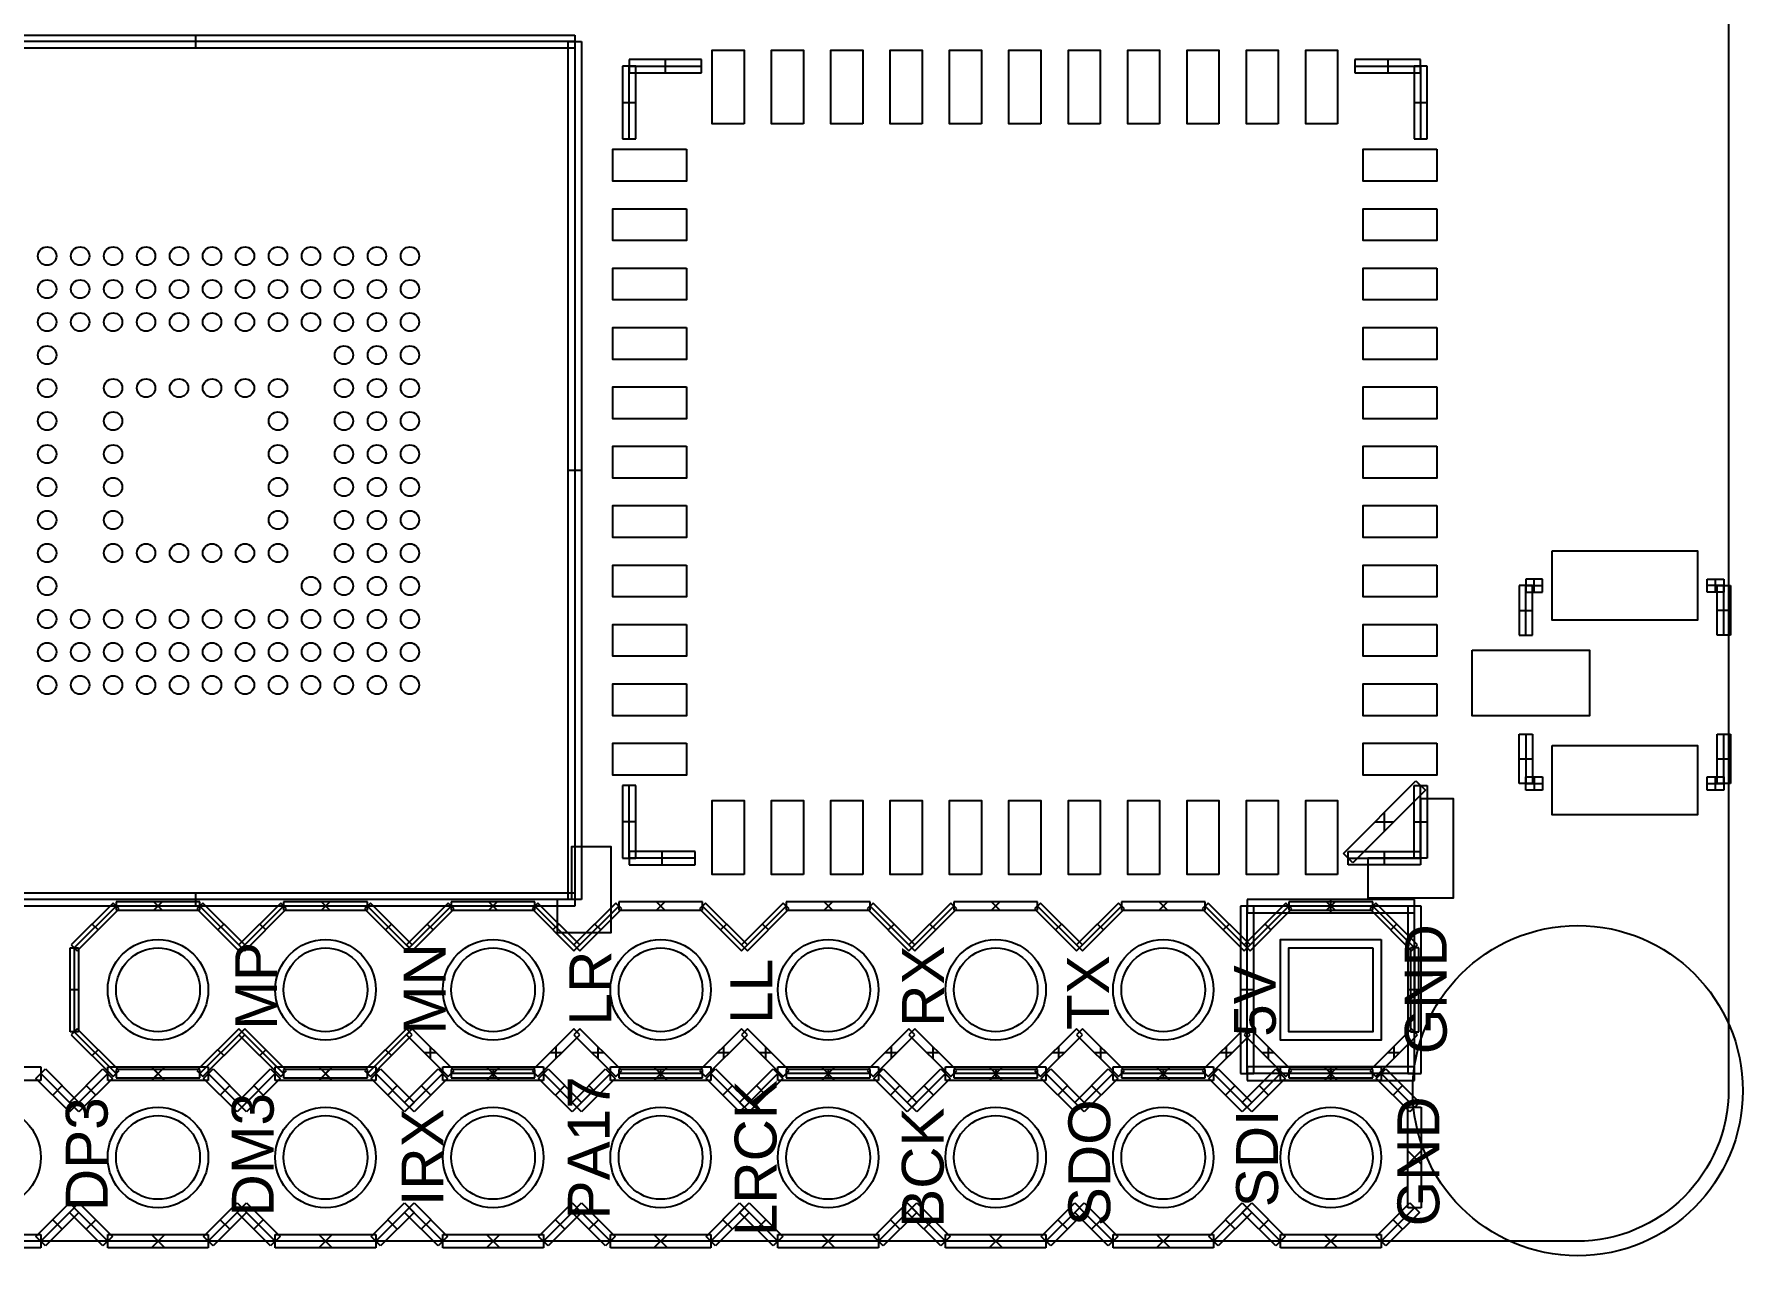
# Model space of a CAD drawing. Header units: millimetres. Extents: x -0.9 to 42.4, y -0.8 to 40.2.
# Drawn here: x 14.31 to 40.22, y -0.21 to 18.31 of the extents above; entities that cross this region are included whole.
import ezdxf

# ---------------------------------------------------------------- set-up
doc = ezdxf.new("R2010")
doc.units = ezdxf.units.MM
doc.header["$MEASUREMENT"] = 0
for name, color, linetype in [('BOT', 253, 'Continuous'), ('SILK-BOT', 6, 'Continuous'), ('SILK-TOP', 7, 'Continuous'), ('TOP', 1, 'Continuous')]:
    doc.layers.add(name, color=color, linetype=linetype)

msp = doc.modelspace()

# ---------------------------------------------------------------- linework, layer by layer
at = {"layer": 'BOT'}
msp.add_lwpolyline([(34.731, 4.586), (34.731, 3.062), (33.207, 3.062), (33.207, 4.586), (34.731, 4.586)], dxfattribs=at)
for centre, radius in [((37.713, 2.295), 2.502), ((16.189, 3.824), 0.762), ((18.729, 3.824), 0.762), ((21.269, 3.824), 0.762), ((23.809, 3.824), 0.762), ((26.349, 3.824), 0.762), ((28.889, 3.824), 0.762), ((31.429, 3.824), 0.762), ((13.649, 1.284), 0.762), ((16.189, 1.284), 0.762), ((18.729, 1.284), 0.762), ((21.269, 1.284), 0.762), ((23.809, 1.284), 0.762), ((26.349, 1.284), 0.762), ((28.889, 1.284), 0.762), ((31.429, 1.284), 0.762), ((33.969, 1.284), 0.762)]:
    msp.add_circle(centre, radius, dxfattribs=at)
at = {"layer": 'SILK-TOP'}
for p, q in [((11.008, 18.293), (22.508, 18.293)), ((22.508, 18.193), (11.008, 18.193)), ((16.758, 18.293), (16.758, 18.093)), ((22.408, 5.193), (22.408, 18.193)), ((22.408, 18.193), (22.608, 18.193)), ((22.508, 18.293), (22.508, 18.093)), ((22.508, 18.193), (22.508, 5.193)), ((22.608, 18.193), (22.608, 5.193)), ((22.508, 18.093), (11.008, 18.093)), ((23.331, 17.92), (23.331, 17.72)), ((24.431, 17.92), (23.331, 17.92)), ((23.881, 17.72), (23.881, 17.92)), ((24.431, 17.72), (24.431, 17.92)), ((34.331, 17.92), (34.331, 17.72)), ((35.331, 17.92), (34.331, 17.92)), ((34.831, 17.92), (34.831, 17.72)), ((35.331, 17.72), (35.331, 17.92)), ((23.431, 17.82), (23.231, 17.82)), ((23.231, 17.82), (23.231, 16.72)), ((23.331, 16.72), (23.331, 17.82)), ((23.331, 17.82), (24.431, 17.82)), ((23.331, 17.72), (24.431, 17.72)), ((23.431, 16.72), (23.431, 17.82)), ((34.331, 17.82), (35.331, 17.82)), ((34.331, 17.72), (35.331, 17.72)), ((35.431, 17.82), (35.231, 17.82)), ((35.231, 17.82), (35.231, 16.72)), ((35.331, 17.82), (35.331, 16.72)), ((35.431, 16.72), (35.431, 17.82)), ((23.231, 17.27), (23.431, 17.27)), ((35.231, 17.27), (35.431, 17.27)), ((23.231, 16.72), (23.431, 16.72)), ((35.231, 16.72), (35.431, 16.72)), ((22.608, 11.693), (22.408, 11.693)), ((37.026, 9.949), (36.826, 9.949)), ((36.826, 9.949), (36.826, 9.199)), ((36.926, 10.049), (36.926, 9.849)), ((37.176, 10.049), (36.926, 10.049)), ((36.926, 9.199), (36.926, 9.949)), ((36.926, 9.949), (37.176, 9.949)), ((36.926, 9.849), (37.176, 9.849)), ((37.026, 9.199), (37.026, 9.949)), ((37.051, 9.849), (37.051, 10.049)), ((37.176, 9.849), (37.176, 10.049)), ((39.676, 9.849), (39.676, 10.049)), ((39.676, 10.049), (39.926, 10.049)), ((39.926, 9.949), (39.676, 9.949)), ((39.926, 9.849), (39.676, 9.849)), ((39.801, 9.849), (39.801, 10.049)), ((39.826, 9.199), (39.826, 9.949)), ((39.826, 9.949), (40.026, 9.949)), ((39.926, 10.049), (39.926, 9.849)), ((39.926, 9.199), (39.926, 9.949)), ((40.026, 9.949), (40.026, 9.199)), ((36.826, 9.574), (37.026, 9.574)), ((40.026, 9.574), (39.826, 9.574)), ((36.826, 9.199), (37.026, 9.199)), ((40.026, 9.199), (39.826, 9.199)), ((36.826, 7.699), (37.026, 7.699)), ((36.826, 6.949), (36.826, 7.699)), ((36.926, 7.699), (36.926, 6.949)), ((37.026, 7.699), (37.026, 6.949)), ((39.826, 6.949), (39.826, 7.699)), ((39.826, 7.699), (40.026, 7.699)), ((39.926, 6.949), (39.926, 7.699)), ((40.026, 7.699), (40.026, 6.949)), ((36.826, 7.324), (37.026, 7.324)), ((39.826, 7.324), (40.026, 7.324)), ((36.926, 6.849), (36.926, 7.049)), ((36.926, 7.049), (37.176, 7.049)), ((37.051, 7.049), (37.051, 6.849)), ((37.176, 7.049), (37.176, 6.849)), ((39.676, 6.849), (39.676, 7.049)), ((39.676, 7.049), (39.926, 7.049)), ((39.801, 6.849), (39.801, 7.049)), ((39.926, 7.049), (39.926, 6.849)), ((23.431, 6.92), (23.231, 6.92)), ((23.231, 6.92), (23.231, 5.82)), ((23.331, 5.82), (23.331, 6.92)), ((23.431, 5.82), (23.431, 6.92)), ((34.16, 5.89), (35.26, 6.99)), ((35.402, 6.849), (34.302, 5.749)), ((35.231, 5.82), (35.231, 6.92)), ((35.231, 6.92), (35.431, 6.92)), ((35.26, 6.99), (35.402, 6.849)), ((35.331, 5.82), (35.331, 6.92)), ((35.431, 6.92), (35.431, 5.82)), ((37.026, 6.949), (36.826, 6.949)), ((36.926, 6.949), (37.176, 6.949)), ((37.176, 6.849), (36.926, 6.849)), ((39.676, 6.949), (39.926, 6.949)), ((39.926, 6.849), (39.676, 6.849)), ((40.026, 6.949), (39.826, 6.949)), ((34.781, 6.228), (34.781, 6.511)), ((23.431, 6.37), (23.231, 6.37)), ((34.64, 6.37), (34.923, 6.37)), ((35.231, 6.37), (35.431, 6.37)), ((23.231, 5.82), (23.431, 5.82)), ((24.331, 5.92), (23.331, 5.92)), ((23.331, 5.92), (23.331, 5.72)), ((24.331, 5.82), (23.331, 5.82)), ((23.331, 5.72), (24.331, 5.72)), ((23.831, 5.72), (23.831, 5.92)), ((24.331, 5.72), (24.331, 5.92)), ((34.302, 5.749), (34.16, 5.89)), ((34.231, 5.72), (34.231, 5.92)), ((34.231, 5.92), (35.331, 5.92)), ((34.231, 5.82), (35.331, 5.82)), ((35.331, 5.72), (34.231, 5.72)), ((34.781, 5.72), (34.781, 5.92)), ((35.431, 5.82), (35.231, 5.82)), ((35.331, 5.92), (35.331, 5.72)), ((11.008, 5.293), (22.508, 5.293)), ((22.508, 5.193), (11.008, 5.193)), ((16.758, 5.293), (16.758, 5.093)), ((22.608, 5.193), (22.408, 5.193)), ((22.508, 5.293), (22.508, 5.093)), ((32.699, 5.195), (32.699, 4.992)), ((35.239, 5.195), (32.699, 5.195)), ((33.969, 4.992), (33.969, 5.195)), ((35.239, 4.992), (35.239, 5.195)), ((22.508, 5.093), (11.008, 5.093)), ((15.509, 5.139), (14.874, 4.504)), ((14.919, 4.459), (15.554, 5.094)), ((14.964, 4.414), (15.599, 5.049)), ((15.599, 5.049), (15.509, 5.139)), ((15.554, 5.157), (15.554, 5.03)), ((16.824, 5.157), (15.554, 5.157)), ((15.554, 5.03), (16.824, 5.03)), ((16.126, 5.03), (16.253, 5.157)), ((16.126, 5.157), (16.253, 5.03)), ((16.869, 5.139), (16.779, 5.049)), ((16.779, 5.049), (17.414, 4.414)), ((16.824, 5.03), (16.824, 5.157)), ((16.824, 5.094), (17.459, 4.459)), ((17.504, 4.504), (16.869, 5.139)), ((18.049, 5.139), (17.414, 4.504)), ((17.459, 4.459), (18.094, 5.094)), ((17.504, 4.414), (18.139, 5.049)), ((18.139, 5.049), (18.049, 5.139)), ((18.094, 5.157), (18.094, 5.03)), ((19.364, 5.157), (18.094, 5.157)), ((18.094, 5.03), (19.364, 5.03)), ((18.666, 5.03), (18.793, 5.157)), ((18.666, 5.157), (18.793, 5.03)), ((19.409, 5.139), (19.319, 5.049)), ((19.319, 5.049), (19.954, 4.414)), ((19.364, 5.03), (19.364, 5.157)), ((19.364, 5.094), (19.999, 4.459)), ((20.044, 4.504), (19.409, 5.139)), ((20.589, 5.139), (19.954, 4.504)), ((19.999, 4.459), (20.634, 5.094)), ((20.044, 4.414), (20.679, 5.049)), ((20.679, 5.049), (20.589, 5.139)), ((20.634, 5.157), (20.634, 5.03)), ((21.904, 5.157), (20.634, 5.157)), ((20.634, 5.03), (21.904, 5.03)), ((21.206, 5.03), (21.333, 5.157)), ((21.206, 5.157), (21.333, 5.03)), ((21.949, 5.139), (21.859, 5.049)), ((21.859, 5.049), (22.494, 4.414)), ((21.904, 5.03), (21.904, 5.157)), ((21.904, 5.094), (22.539, 4.459)), ((22.584, 4.504), (21.949, 5.139)), ((23.129, 5.139), (22.494, 4.504)), ((22.539, 4.459), (23.174, 5.094)), ((22.584, 4.414), (23.219, 5.049)), ((23.219, 5.049), (23.129, 5.139)), ((23.174, 5.157), (23.174, 5.03)), ((24.444, 5.157), (23.174, 5.157)), ((23.174, 5.03), (24.444, 5.03)), ((23.746, 5.03), (23.873, 5.157)), ((23.746, 5.157), (23.873, 5.03)), ((24.489, 5.139), (24.399, 5.049)), ((24.399, 5.049), (25.034, 4.414)), ((24.444, 5.03), (24.444, 5.157)), ((24.444, 5.094), (25.079, 4.459)), ((25.124, 4.504), (24.489, 5.139)), ((25.669, 5.139), (25.034, 4.504)), ((25.079, 4.459), (25.714, 5.094)), ((25.124, 4.414), (25.759, 5.049)), ((25.759, 5.049), (25.669, 5.139)), ((25.714, 5.157), (25.714, 5.03)), ((26.984, 5.157), (25.714, 5.157)), ((25.714, 5.03), (26.984, 5.03)), ((26.286, 5.03), (26.413, 5.157)), ((26.286, 5.157), (26.413, 5.03)), ((27.029, 5.139), (26.939, 5.049)), ((26.939, 5.049), (27.574, 4.414)), ((26.984, 5.03), (26.984, 5.157)), ((26.984, 5.094), (27.619, 4.459)), ((27.664, 4.504), (27.029, 5.139)), ((28.209, 5.139), (27.574, 4.504)), ((27.619, 4.459), (28.254, 5.094)), ((27.664, 4.414), (28.299, 5.049)), ((28.299, 5.049), (28.209, 5.139)), ((28.254, 5.157), (28.254, 5.03)), ((29.524, 5.157), (28.254, 5.157)), ((28.254, 5.03), (29.524, 5.03)), ((28.826, 5.03), (28.953, 5.157)), ((28.826, 5.157), (28.953, 5.03)), ((29.569, 5.139), (29.479, 5.049)), ((29.479, 5.049), (30.114, 4.414)), ((29.524, 5.03), (29.524, 5.157)), ((29.524, 5.094), (30.159, 4.459)), ((30.204, 4.504), (29.569, 5.139)), ((30.749, 5.139), (30.114, 4.504)), ((30.159, 4.459), (30.794, 5.094)), ((30.204, 4.414), (30.839, 5.049)), ((30.839, 5.049), (30.749, 5.139)), ((30.794, 5.157), (30.794, 5.03)), ((32.064, 5.157), (30.794, 5.157)), ((30.794, 5.03), (32.064, 5.03)), ((31.366, 5.03), (31.493, 5.157)), ((31.366, 5.157), (31.493, 5.03)), ((32.109, 5.139), (32.019, 5.049)), ((32.019, 5.049), (32.654, 4.414)), ((32.064, 5.03), (32.064, 5.157)), ((32.064, 5.094), (32.699, 4.459)), ((32.744, 4.504), (32.109, 5.139)), ((32.801, 5.094), (32.598, 5.094)), ((32.598, 5.094), (32.598, 2.554)), ((33.289, 5.139), (32.654, 4.504)), ((32.699, 2.554), (32.699, 5.094)), ((35.239, 5.094), (32.699, 5.094)), ((32.699, 4.459), (33.334, 5.094)), ((32.699, 4.992), (35.239, 4.992)), ((32.744, 4.414), (33.379, 5.049)), ((32.801, 2.554), (32.801, 5.094)), ((33.379, 5.049), (33.289, 5.139)), ((33.334, 5.157), (33.334, 5.03)), ((34.604, 5.157), (33.334, 5.157)), ((33.334, 5.03), (34.604, 5.03)), ((33.906, 5.03), (34.033, 5.157)), ((33.906, 5.157), (34.033, 5.03)), ((34.649, 5.139), (34.559, 5.049)), ((34.559, 5.049), (35.194, 4.414)), ((34.604, 5.03), (34.604, 5.157)), ((34.604, 5.094), (35.239, 4.459)), ((35.284, 4.504), (34.649, 5.139)), ((35.341, 5.094), (35.138, 5.094)), ((35.138, 5.094), (35.138, 2.554)), ((35.239, 2.554), (35.239, 5.094)), ((35.341, 2.554), (35.341, 5.094)), ((15.192, 4.821), (15.282, 4.731)), ((17.097, 4.731), (17.187, 4.821)), ((17.732, 4.821), (17.822, 4.731)), ((19.637, 4.731), (19.727, 4.821)), ((20.272, 4.821), (20.362, 4.731)), ((22.177, 4.731), (22.267, 4.821)), ((22.812, 4.821), (22.902, 4.731)), ((24.717, 4.731), (24.807, 4.821)), ((25.352, 4.821), (25.442, 4.731)), ((27.257, 4.731), (27.347, 4.821)), ((27.892, 4.821), (27.982, 4.731)), ((29.797, 4.731), (29.887, 4.821)), ((30.432, 4.821), (30.522, 4.731)), ((32.337, 4.731), (32.427, 4.821)), ((32.972, 4.821), (33.062, 4.731)), ((34.877, 4.731), (34.967, 4.821)), ((14.856, 4.459), (14.983, 4.459)), ((14.856, 3.189), (14.856, 4.459)), ((14.874, 4.504), (14.964, 4.414)), ((14.919, 4.459), (14.919, 3.189)), ((14.983, 4.459), (14.983, 3.189)), ((17.414, 4.414), (17.504, 4.504)), ((17.414, 4.504), (17.504, 4.414)), ((19.954, 4.504), (20.044, 4.414)), ((19.954, 4.414), (20.044, 4.504)), ((22.494, 4.414), (22.584, 4.504)), ((22.494, 4.504), (22.584, 4.414)), ((25.034, 4.414), (25.124, 4.504)), ((25.034, 4.504), (25.124, 4.414)), ((27.574, 4.414), (27.664, 4.504)), ((27.574, 4.504), (27.664, 4.414)), ((30.114, 4.414), (30.204, 4.504)), ((30.114, 4.504), (30.204, 4.414)), ((32.654, 4.414), (32.744, 4.504)), ((32.654, 4.504), (32.744, 4.414)), ((35.303, 4.459), (35.176, 4.459)), ((35.176, 4.459), (35.176, 3.189)), ((35.194, 4.414), (35.284, 4.504)), ((35.239, 4.459), (35.239, 3.189)), ((35.303, 3.189), (35.303, 4.459)), ((14.983, 3.824), (14.856, 3.824)), ((32.801, 3.824), (32.598, 3.824)), ((35.341, 3.824), (35.138, 3.824)), ((35.303, 3.824), (35.176, 3.824)), ((14.983, 3.189), (14.856, 3.189)), ((14.964, 3.234), (14.874, 3.144)), ((14.874, 3.144), (15.509, 2.509)), ((15.554, 2.554), (14.919, 3.189)), ((15.599, 2.599), (14.964, 3.234)), ((17.414, 3.234), (16.779, 2.599)), ((17.459, 3.189), (16.824, 2.554)), ((16.869, 2.509), (17.504, 3.144)), ((17.504, 3.234), (17.414, 3.144)), ((17.504, 3.144), (17.414, 3.234)), ((17.414, 3.144), (18.049, 2.509)), ((18.094, 2.554), (17.459, 3.189)), ((18.139, 2.599), (17.504, 3.234)), ((19.954, 3.234), (19.319, 2.599)), ((19.999, 3.189), (19.364, 2.554)), ((19.409, 2.509), (20.044, 3.144)), ((20.044, 3.144), (19.954, 3.234)), ((20.044, 3.234), (19.954, 3.144)), ((19.954, 3.144), (20.589, 2.509)), ((20.679, 2.599), (20.044, 3.234)), ((22.494, 3.234), (21.859, 2.599)), ((21.949, 2.509), (22.584, 3.144)), ((22.584, 3.234), (22.494, 3.144)), ((22.584, 3.144), (22.494, 3.234)), ((22.494, 3.144), (23.129, 2.509)), ((23.219, 2.599), (22.584, 3.234)), ((25.034, 3.234), (24.399, 2.599)), ((24.489, 2.509), (25.124, 3.144)), ((25.124, 3.234), (25.034, 3.144)), ((25.124, 3.144), (25.034, 3.234)), ((25.034, 3.144), (25.669, 2.509)), ((25.759, 2.599), (25.124, 3.234)), ((27.574, 3.234), (26.939, 2.599)), ((27.029, 2.509), (27.664, 3.144)), ((27.664, 3.234), (27.574, 3.144)), ((27.664, 3.144), (27.574, 3.234)), ((27.574, 3.144), (28.209, 2.509)), ((28.299, 2.599), (27.664, 3.234)), ((30.114, 3.234), (29.479, 2.599)), ((29.569, 2.509), (30.204, 3.144)), ((30.204, 3.234), (30.114, 3.144)), ((30.204, 3.144), (30.114, 3.234)), ((30.114, 3.144), (30.749, 2.509)), ((30.839, 2.599), (30.204, 3.234)), ((32.654, 3.234), (32.019, 2.599)), ((32.109, 2.509), (32.744, 3.144)), ((32.744, 3.234), (32.654, 3.144)), ((32.744, 3.144), (32.654, 3.234)), ((32.654, 3.144), (33.289, 2.509)), ((33.379, 2.599), (32.744, 3.234)), ((35.194, 3.234), (34.559, 2.599)), ((34.649, 2.509), (35.284, 3.144)), ((35.176, 3.189), (35.303, 3.189)), ((35.284, 3.144), (35.194, 3.234)), ((15.282, 2.916), (15.192, 2.826)), ((17.187, 2.826), (17.097, 2.916)), ((17.822, 2.916), (17.732, 2.826)), ((19.727, 2.826), (19.637, 2.916)), ((20.406, 2.871), (20.227, 2.871)), ((20.317, 2.961), (20.317, 2.781)), ((22.311, 2.871), (22.132, 2.871)), ((22.222, 2.961), (22.222, 2.781)), ((22.946, 2.871), (22.767, 2.871)), ((22.857, 2.961), (22.857, 2.781)), ((24.851, 2.871), (24.672, 2.871)), ((24.762, 2.961), (24.762, 2.781)), ((25.486, 2.871), (25.307, 2.871)), ((25.397, 2.961), (25.397, 2.781)), ((27.391, 2.871), (27.212, 2.871)), ((27.302, 2.961), (27.302, 2.781)), ((28.026, 2.871), (27.847, 2.871)), ((27.937, 2.961), (27.937, 2.781)), ((29.931, 2.871), (29.752, 2.871)), ((29.842, 2.961), (29.842, 2.781)), ((30.566, 2.871), (30.387, 2.871)), ((30.477, 2.961), (30.477, 2.781)), ((32.471, 2.871), (32.292, 2.871)), ((32.382, 2.961), (32.382, 2.781)), ((33.106, 2.871), (32.927, 2.871)), ((33.017, 2.961), (33.017, 2.781)), ((35.011, 2.871), (34.832, 2.871)), ((34.922, 2.961), (34.922, 2.781)), ((12.887, 2.655), (14.411, 2.655)), ((14.339, 2.482), (14.483, 2.626)), ((14.411, 2.655), (14.411, 2.452)), ((14.483, 2.626), (14.991, 2.118)), ((14.847, 2.118), (15.355, 2.626)), ((15.355, 2.626), (15.499, 2.482)), ((15.427, 2.452), (15.427, 2.655)), ((15.427, 2.655), (16.951, 2.655)), ((15.509, 2.509), (15.599, 2.599)), ((16.824, 2.617), (15.554, 2.617)), ((15.554, 2.617), (15.554, 2.49)), ((16.291, 2.452), (16.088, 2.655)), ((16.291, 2.655), (16.088, 2.452)), ((16.253, 2.617), (16.126, 2.49)), ((16.253, 2.49), (16.126, 2.617)), ((16.779, 2.599), (16.869, 2.509)), ((16.824, 2.49), (16.824, 2.617)), ((16.879, 2.482), (17.023, 2.626)), ((16.951, 2.655), (16.951, 2.452)), ((17.023, 2.626), (17.531, 2.118)), ((17.387, 2.118), (17.895, 2.626)), ((17.895, 2.626), (18.039, 2.482)), ((17.967, 2.452), (17.967, 2.655)), ((17.967, 2.655), (19.491, 2.655)), ((18.049, 2.509), (18.139, 2.599)), ((19.364, 2.617), (18.094, 2.617)), ((18.094, 2.617), (18.094, 2.49)), ((18.831, 2.452), (18.628, 2.655)), ((18.831, 2.655), (18.628, 2.452)), ((18.793, 2.617), (18.666, 2.49)), ((18.793, 2.49), (18.666, 2.617)), ((19.319, 2.599), (19.409, 2.509)), ((19.364, 2.49), (19.364, 2.617)), ((19.419, 2.482), (19.563, 2.626)), ((19.491, 2.655), (19.491, 2.452)), ((19.563, 2.626), (20.071, 2.118)), ((19.927, 2.118), (20.435, 2.626)), ((20.435, 2.626), (20.579, 2.482)), ((20.507, 2.452), (20.507, 2.655)), ((20.507, 2.655), (22.031, 2.655)), ((20.589, 2.509), (20.679, 2.599)), ((21.904, 2.617), (20.634, 2.617)), ((20.634, 2.617), (20.634, 2.49)), ((21.371, 2.452), (21.168, 2.655)), ((21.371, 2.655), (21.168, 2.452)), ((21.269, 2.617), (21.269, 2.49)), ((21.859, 2.599), (21.949, 2.509)), ((21.904, 2.49), (21.904, 2.617)), ((21.959, 2.482), (22.103, 2.626)), ((22.031, 2.655), (22.031, 2.452)), ((22.103, 2.626), (22.611, 2.118)), ((22.467, 2.118), (22.975, 2.626)), ((22.975, 2.626), (23.119, 2.482)), ((23.047, 2.452), (23.047, 2.655)), ((23.047, 2.655), (24.571, 2.655)), ((23.129, 2.509), (23.219, 2.599)), ((24.444, 2.617), (23.174, 2.617)), ((23.174, 2.617), (23.174, 2.49)), ((23.911, 2.452), (23.708, 2.655)), ((23.911, 2.655), (23.708, 2.452)), ((23.809, 2.617), (23.809, 2.49)), ((24.399, 2.599), (24.489, 2.509)), ((24.444, 2.49), (24.444, 2.617)), ((24.499, 2.482), (24.643, 2.626)), ((24.571, 2.655), (24.571, 2.452)), ((24.643, 2.626), (25.151, 2.118)), ((25.007, 2.118), (25.515, 2.626)), ((25.515, 2.626), (25.659, 2.482)), ((25.587, 2.452), (25.587, 2.655)), ((25.587, 2.655), (27.111, 2.655)), ((25.669, 2.509), (25.759, 2.599)), ((26.984, 2.617), (25.714, 2.617)), ((25.714, 2.617), (25.714, 2.49)), ((26.451, 2.452), (26.248, 2.655)), ((26.451, 2.655), (26.248, 2.452)), ((26.349, 2.617), (26.349, 2.49)), ((26.939, 2.599), (27.029, 2.509)), ((26.984, 2.49), (26.984, 2.617)), ((27.039, 2.482), (27.183, 2.626)), ((27.111, 2.655), (27.111, 2.452)), ((27.183, 2.626), (27.691, 2.118)), ((27.547, 2.118), (28.055, 2.626)), ((28.055, 2.626), (28.199, 2.482)), ((28.127, 2.452), (28.127, 2.655)), ((28.127, 2.655), (29.651, 2.655)), ((28.209, 2.509), (28.299, 2.599)), ((29.524, 2.617), (28.254, 2.617)), ((28.254, 2.617), (28.254, 2.49)), ((28.991, 2.452), (28.788, 2.655)), ((28.991, 2.655), (28.788, 2.452)), ((28.889, 2.617), (28.889, 2.49)), ((29.479, 2.599), (29.569, 2.509)), ((29.524, 2.49), (29.524, 2.617)), ((29.579, 2.482), (29.723, 2.626)), ((29.651, 2.655), (29.651, 2.452)), ((29.723, 2.626), (30.231, 2.118)), ((30.087, 2.118), (30.595, 2.626)), ((30.595, 2.626), (30.739, 2.482)), ((30.667, 2.452), (30.667, 2.655)), ((30.667, 2.655), (32.191, 2.655)), ((30.749, 2.509), (30.839, 2.599)), ((32.064, 2.617), (30.794, 2.617)), ((30.794, 2.617), (30.794, 2.49)), ((31.531, 2.452), (31.328, 2.655)), ((31.531, 2.655), (31.328, 2.452)), ((31.429, 2.617), (31.429, 2.49)), ((32.019, 2.599), (32.109, 2.509)), ((32.064, 2.49), (32.064, 2.617)), ((32.119, 2.482), (32.263, 2.626)), ((32.191, 2.655), (32.191, 2.452)), ((32.263, 2.626), (32.771, 2.118)), ((32.627, 2.118), (33.135, 2.626)), ((35.239, 2.655), (32.699, 2.655)), ((32.699, 2.655), (32.699, 2.452)), ((33.135, 2.626), (33.279, 2.482)), ((33.207, 2.452), (33.207, 2.655)), ((33.207, 2.655), (34.731, 2.655)), ((33.289, 2.509), (33.379, 2.599)), ((34.604, 2.617), (33.334, 2.617)), ((33.334, 2.617), (33.334, 2.49)), ((33.868, 2.655), (34.071, 2.452)), ((33.868, 2.452), (34.071, 2.655)), ((33.969, 2.452), (33.969, 2.655)), ((33.969, 2.617), (33.969, 2.49)), ((34.559, 2.599), (34.649, 2.509)), ((34.604, 2.49), (34.604, 2.617)), ((34.659, 2.482), (34.803, 2.626)), ((34.731, 2.655), (34.731, 2.452)), ((34.803, 2.626), (35.311, 2.118)), ((35.239, 2.452), (35.239, 2.655)), ((14.411, 2.452), (12.887, 2.452)), ((14.847, 1.974), (14.339, 2.482)), ((14.919, 2.046), (14.411, 2.554)), ((14.737, 2.372), (14.593, 2.228)), ((15.427, 2.554), (14.919, 2.046)), ((15.499, 2.482), (14.991, 1.974)), ((15.245, 2.228), (15.101, 2.372)), ((16.951, 2.452), (15.427, 2.452)), ((15.554, 2.49), (16.824, 2.49)), ((17.387, 1.974), (16.879, 2.482)), ((17.459, 2.046), (16.951, 2.554)), ((17.277, 2.372), (17.133, 2.228)), ((17.967, 2.554), (17.459, 2.046)), ((18.039, 2.482), (17.531, 1.974)), ((17.785, 2.228), (17.641, 2.372)), ((19.491, 2.452), (17.967, 2.452)), ((18.094, 2.49), (19.364, 2.49)), ((19.927, 1.974), (19.419, 2.482)), ((19.999, 2.046), (19.491, 2.554)), ((19.817, 2.372), (19.673, 2.228)), ((20.507, 2.554), (19.999, 2.046)), ((20.579, 2.482), (20.071, 1.974)), ((20.325, 2.228), (20.181, 2.372)), ((22.031, 2.452), (20.507, 2.452)), ((21.904, 2.554), (20.634, 2.554)), ((20.634, 2.49), (21.904, 2.49)), ((22.467, 1.974), (21.959, 2.482)), ((22.539, 2.046), (22.031, 2.554)), ((22.357, 2.372), (22.213, 2.228)), ((23.047, 2.554), (22.539, 2.046)), ((23.119, 2.482), (22.611, 1.974)), ((22.865, 2.228), (22.721, 2.372)), ((24.571, 2.452), (23.047, 2.452)), ((24.444, 2.554), (23.174, 2.554)), ((23.174, 2.49), (24.444, 2.49)), ((25.007, 1.974), (24.499, 2.482)), ((25.079, 2.046), (24.571, 2.554)), ((24.897, 2.372), (24.753, 2.228)), ((25.587, 2.554), (25.079, 2.046)), ((25.659, 2.482), (25.151, 1.974)), ((25.405, 2.228), (25.261, 2.372)), ((27.111, 2.452), (25.587, 2.452)), ((26.984, 2.554), (25.714, 2.554)), ((25.714, 2.49), (26.984, 2.49)), ((27.547, 1.974), (27.039, 2.482)), ((27.619, 2.046), (27.111, 2.554)), ((27.437, 2.372), (27.293, 2.228)), ((28.127, 2.554), (27.619, 2.046)), ((28.199, 2.482), (27.691, 1.974)), ((27.945, 2.228), (27.801, 2.372)), ((29.651, 2.452), (28.127, 2.452)), ((29.524, 2.554), (28.254, 2.554)), ((28.254, 2.49), (29.524, 2.49)), ((30.087, 1.974), (29.579, 2.482)), ((30.159, 2.046), (29.651, 2.554)), ((29.977, 2.372), (29.833, 2.228)), ((30.667, 2.554), (30.159, 2.046)), ((30.739, 2.482), (30.231, 1.974)), ((30.485, 2.228), (30.341, 2.372)), ((32.191, 2.452), (30.667, 2.452)), ((32.064, 2.554), (30.794, 2.554)), ((30.794, 2.49), (32.064, 2.49)), ((32.627, 1.974), (32.119, 2.482)), ((32.699, 2.046), (32.191, 2.554)), ((32.517, 2.372), (32.373, 2.228)), ((32.598, 2.554), (32.801, 2.554)), ((32.699, 2.046), (33.207, 2.554)), ((35.239, 2.554), (32.699, 2.554)), ((32.699, 2.452), (35.239, 2.452)), ((33.279, 2.482), (32.771, 1.974)), ((32.881, 2.372), (33.025, 2.228)), ((34.731, 2.452), (33.207, 2.452)), ((34.604, 2.554), (33.334, 2.554)), ((33.334, 2.49), (34.604, 2.49)), ((35.167, 1.974), (34.659, 2.482)), ((34.731, 2.554), (35.239, 2.046)), ((34.913, 2.228), (35.057, 2.372)), ((35.138, 2.554), (35.341, 2.554)), ((14.991, 1.974), (14.847, 2.118)), ((14.991, 2.118), (14.847, 1.974)), ((17.531, 1.974), (17.387, 2.118)), ((17.531, 2.118), (17.387, 1.974)), ((20.071, 1.974), (19.927, 2.118)), ((20.071, 2.118), (19.927, 1.974)), ((22.611, 1.974), (22.467, 2.118)), ((22.611, 2.118), (22.467, 1.974)), ((25.151, 1.974), (25.007, 2.118)), ((25.151, 2.118), (25.007, 1.974)), ((27.691, 1.974), (27.547, 2.118)), ((27.691, 2.118), (27.547, 1.974)), ((30.231, 1.974), (30.087, 2.118)), ((30.231, 2.118), (30.087, 1.974)), ((32.771, 1.974), (32.627, 2.118)), ((32.771, 2.118), (32.627, 1.974)), ((35.311, 2.118), (35.167, 1.974)), ((35.138, 0.522), (35.138, 2.046)), ((35.138, 2.046), (35.341, 2.046)), ((35.341, 2.046), (35.341, 0.522)), ((35.138, 1.385), (35.341, 1.182)), ((35.138, 1.182), (35.341, 1.385)), ((14.339, 0.086), (14.847, 0.594)), ((14.411, 0.014), (14.919, 0.522)), ((14.847, 0.594), (14.991, 0.45)), ((14.847, 0.45), (14.991, 0.594)), ((14.919, 0.522), (15.427, 0.014)), ((14.991, 0.594), (15.499, 0.086)), ((16.879, 0.086), (17.387, 0.594)), ((16.951, 0.014), (17.459, 0.522)), ((17.387, 0.594), (17.531, 0.45)), ((17.387, 0.45), (17.531, 0.594)), ((17.459, 0.522), (17.967, 0.014)), ((17.531, 0.594), (18.039, 0.086)), ((19.419, 0.086), (19.927, 0.594)), ((19.491, 0.014), (19.999, 0.522)), ((19.927, 0.594), (20.071, 0.45)), ((19.927, 0.45), (20.071, 0.594)), ((19.999, 0.522), (20.507, 0.014)), ((20.071, 0.594), (20.579, 0.086)), ((21.959, 0.086), (22.467, 0.594)), ((22.031, 0.014), (22.539, 0.522)), ((22.467, 0.594), (22.611, 0.45)), ((22.467, 0.45), (22.611, 0.594)), ((22.539, 0.522), (23.047, 0.014)), ((22.611, 0.594), (23.119, 0.086)), ((24.499, 0.086), (25.007, 0.594)), ((24.571, 0.014), (25.079, 0.522)), ((25.007, 0.594), (25.151, 0.45)), ((25.007, 0.45), (25.151, 0.594)), ((25.079, 0.522), (25.587, 0.014)), ((25.151, 0.594), (25.659, 0.086)), ((27.039, 0.086), (27.547, 0.594)), ((27.111, 0.014), (27.619, 0.522)), ((27.547, 0.594), (27.691, 0.45)), ((27.547, 0.45), (27.691, 0.594)), ((27.619, 0.522), (28.127, 0.014)), ((27.691, 0.594), (28.199, 0.086)), ((29.579, 0.086), (30.087, 0.594)), ((29.651, 0.014), (30.159, 0.522)), ((30.087, 0.594), (30.231, 0.45)), ((30.087, 0.45), (30.231, 0.594)), ((30.159, 0.522), (30.667, 0.014)), ((30.231, 0.594), (30.739, 0.086)), ((32.119, 0.086), (32.627, 0.594)), ((32.191, 0.014), (32.699, 0.522)), ((32.627, 0.594), (32.771, 0.45)), ((32.627, 0.45), (32.771, 0.594)), ((32.699, 0.522), (33.207, 0.014)), ((32.771, 0.594), (33.279, 0.086)), ((34.659, 0.086), (35.167, 0.594)), ((34.731, 0.014), (35.239, 0.522)), ((35.341, 0.522), (35.138, 0.522)), ((35.167, 0.594), (35.311, 0.45)), ((14.991, 0.45), (14.483, -0.058)), ((14.593, 0.34), (14.737, 0.196)), ((15.355, -0.058), (14.847, 0.45)), ((15.101, 0.196), (15.245, 0.34)), ((17.531, 0.45), (17.023, -0.058)), ((17.133, 0.34), (17.277, 0.196)), ((17.895, -0.058), (17.387, 0.45)), ((17.641, 0.196), (17.785, 0.34)), ((20.071, 0.45), (19.563, -0.058)), ((19.673, 0.34), (19.817, 0.196)), ((20.435, -0.058), (19.927, 0.45)), ((20.181, 0.196), (20.325, 0.34)), ((22.611, 0.45), (22.103, -0.058)), ((22.213, 0.34), (22.357, 0.196)), ((22.975, -0.058), (22.467, 0.45)), ((22.721, 0.196), (22.865, 0.34)), ((25.151, 0.45), (24.643, -0.058)), ((24.753, 0.34), (24.897, 0.196)), ((25.515, -0.058), (25.007, 0.45)), ((25.261, 0.196), (25.405, 0.34)), ((27.691, 0.45), (27.183, -0.058)), ((27.293, 0.34), (27.437, 0.196)), ((28.055, -0.058), (27.547, 0.45)), ((27.801, 0.196), (27.945, 0.34)), ((30.231, 0.45), (29.723, -0.058)), ((29.833, 0.34), (29.977, 0.196)), ((30.595, -0.058), (30.087, 0.45)), ((30.341, 0.196), (30.485, 0.34)), ((32.771, 0.45), (32.263, -0.058)), ((32.373, 0.34), (32.517, 0.196)), ((33.135, -0.058), (32.627, 0.45)), ((32.881, 0.196), (33.025, 0.34)), ((35.311, 0.45), (34.803, -0.058)), ((34.913, 0.34), (35.057, 0.196)), ((12.887, 0.115), (14.411, 0.115)), ((14.483, -0.058), (14.339, 0.086)), ((14.411, 0.115), (14.411, -0.088)), ((15.499, 0.086), (15.355, -0.058)), ((15.427, -0.088), (15.427, 0.115)), ((15.427, 0.115), (16.951, 0.115)), ((16.088, 0.115), (16.291, -0.088)), ((16.088, -0.088), (16.291, 0.115)), ((17.023, -0.058), (16.879, 0.086)), ((16.951, 0.115), (16.951, -0.088)), ((18.039, 0.086), (17.895, -0.058)), ((17.967, -0.088), (17.967, 0.115)), ((17.967, 0.115), (19.491, 0.115)), ((18.628, 0.115), (18.831, -0.088)), ((18.628, -0.088), (18.831, 0.115)), ((19.563, -0.058), (19.419, 0.086)), ((19.491, 0.115), (19.491, -0.088)), ((20.579, 0.086), (20.435, -0.058)), ((20.507, -0.088), (20.507, 0.115)), ((20.507, 0.115), (22.031, 0.115)), ((21.168, 0.115), (21.371, -0.088)), ((21.168, -0.088), (21.371, 0.115)), ((22.103, -0.058), (21.959, 0.086)), ((22.031, 0.115), (22.031, -0.088)), ((23.119, 0.086), (22.975, -0.058)), ((23.047, -0.088), (23.047, 0.115)), ((23.047, 0.115), (24.571, 0.115)), ((23.708, 0.115), (23.911, -0.088)), ((23.708, -0.088), (23.911, 0.115)), ((24.643, -0.058), (24.499, 0.086)), ((24.571, 0.115), (24.571, -0.088)), ((25.659, 0.086), (25.515, -0.058)), ((25.587, -0.088), (25.587, 0.115)), ((25.587, 0.115), (27.111, 0.115)), ((26.248, 0.115), (26.451, -0.088)), ((26.248, -0.088), (26.451, 0.115)), ((27.183, -0.058), (27.039, 0.086)), ((27.111, 0.115), (27.111, -0.088)), ((28.199, 0.086), (28.055, -0.058)), ((28.127, -0.088), (28.127, 0.115)), ((28.127, 0.115), (29.651, 0.115)), ((28.788, 0.115), (28.991, -0.088)), ((28.788, -0.088), (28.991, 0.115)), ((29.723, -0.058), (29.579, 0.086)), ((29.651, 0.115), (29.651, -0.088)), ((30.739, 0.086), (30.595, -0.058)), ((30.667, -0.088), (30.667, 0.115)), ((30.667, 0.115), (32.191, 0.115)), ((31.328, 0.115), (31.531, -0.088)), ((31.328, -0.088), (31.531, 0.115)), ((32.263, -0.058), (32.119, 0.086)), ((32.191, 0.115), (32.191, -0.088)), ((33.279, 0.086), (33.135, -0.058)), ((33.207, -0.088), (33.207, 0.115)), ((33.207, 0.115), (34.731, 0.115)), ((33.868, 0.115), (34.071, -0.088)), ((33.868, -0.088), (34.071, 0.115)), ((34.803, -0.058), (34.659, 0.086)), ((34.731, 0.115), (34.731, -0.088)), ((14.411, -0.088), (12.887, -0.088)), ((16.951, -0.088), (15.427, -0.088)), ((19.491, -0.088), (17.967, -0.088)), ((22.031, -0.088), (20.507, -0.088)), ((24.571, -0.088), (23.047, -0.088)), ((27.111, -0.088), (25.587, -0.088)), ((29.651, -0.088), (28.127, -0.088)), ((32.191, -0.088), (30.667, -0.088)), ((34.731, -0.088), (33.207, -0.088))]:
    msp.add_line(p, q, dxfattribs=at)
for points in [[(34.531, 5.82), (34.531, 5.22), (35.831, 5.22), (35.831, 6.72), (35.331, 6.72), (35.331, 5.82), (34.531, 5.82)], [(22.24, 4.693), (23.058, 4.693), (23.058, 5.993), (22.458, 5.993), (22.458, 5.193), (22.24, 5.193), (22.24, 4.693)]]:
    msp.add_lwpolyline(points, dxfattribs=at)
at = {"layer": 'TOP'}
msp.add_lwpolyline([(39.999, 37.714), (39.999, 2.314, -0.414213), (37.699, 0.014), (2.299, 0.014, -0.414213), (-0.001, 2.314), (-0.001, 37.714, -0.414213), (2.299, 40.014), (37.699, 40.014, -0.414212), (39.999, 37.714)], format="xyb", dxfattribs=at)
for points in [[(25.073, 16.948), (24.59, 16.948), (24.59, 18.066), (25.073, 18.066), (25.073, 16.948)], [(25.973, 16.948), (25.49, 16.948), (25.49, 18.066), (25.973, 18.066), (25.973, 16.948)], [(26.873, 16.948), (26.39, 16.948), (26.39, 18.066), (26.873, 18.066), (26.873, 16.948)], [(27.773, 16.948), (27.29, 16.948), (27.29, 18.066), (27.773, 18.066), (27.773, 16.948)], [(28.672, 16.948), (28.19, 16.948), (28.19, 18.066), (28.672, 18.066), (28.672, 16.948)], [(29.572, 16.948), (29.09, 16.948), (29.09, 18.066), (29.572, 18.066), (29.572, 16.948)], [(30.472, 16.948), (29.99, 16.948), (29.99, 18.066), (30.472, 18.066), (30.472, 16.948)], [(31.372, 16.948), (30.89, 16.948), (30.89, 18.066), (31.372, 18.066), (31.372, 16.948)], [(32.272, 16.948), (31.79, 16.948), (31.79, 18.066), (32.272, 18.066), (32.272, 16.948)], [(33.172, 16.948), (32.69, 16.948), (32.69, 18.066), (33.172, 18.066), (33.172, 16.948)], [(34.072, 16.948), (33.59, 16.948), (33.59, 18.066), (34.072, 18.066), (34.072, 16.948)], [(24.203, 16.561), (24.203, 16.078), (23.085, 16.078), (23.085, 16.561), (24.203, 16.561)], [(35.577, 16.561), (35.577, 16.078), (34.46, 16.078), (34.46, 16.561), (35.577, 16.561)], [(24.203, 15.661), (24.203, 15.178), (23.085, 15.178), (23.085, 15.661), (24.203, 15.661)], [(35.577, 15.661), (35.577, 15.178), (34.46, 15.178), (34.46, 15.661), (35.577, 15.661)], [(24.203, 14.761), (24.203, 14.278), (23.085, 14.278), (23.085, 14.761), (24.203, 14.761)], [(35.577, 14.761), (35.577, 14.278), (34.46, 14.278), (34.46, 14.761), (35.577, 14.761)], [(24.203, 13.861), (24.203, 13.378), (23.085, 13.378), (23.085, 13.861), (24.203, 13.861)], [(35.577, 13.861), (35.577, 13.378), (34.46, 13.378), (34.46, 13.861), (35.577, 13.861)], [(24.203, 12.961), (24.203, 12.478), (23.085, 12.478), (23.085, 12.961), (24.203, 12.961)], [(35.577, 12.961), (35.577, 12.478), (34.46, 12.478), (34.46, 12.961), (35.577, 12.961)], [(24.203, 12.061), (24.203, 11.578), (23.085, 11.578), (23.085, 12.061), (24.203, 12.061)], [(35.577, 12.061), (35.577, 11.578), (34.46, 11.578), (34.46, 12.061), (35.577, 12.061)], [(24.203, 11.161), (24.203, 10.678), (23.085, 10.678), (23.085, 11.161), (24.203, 11.161)], [(35.577, 11.161), (35.577, 10.678), (34.46, 10.678), (34.46, 11.161), (35.577, 11.161)], [(37.326, 10.474), (39.526, 10.474), (39.526, 9.424), (37.326, 9.424), (37.326, 10.474)], [(24.203, 10.261), (24.203, 9.778), (23.085, 9.778), (23.085, 10.261), (24.203, 10.261)], [(35.577, 10.261), (35.577, 9.778), (34.46, 9.778), (34.46, 10.261), (35.577, 10.261)], [(24.203, 9.361), (24.203, 8.878), (23.085, 8.878), (23.085, 9.361), (24.203, 9.361)], [(35.577, 9.361), (35.577, 8.878), (34.46, 8.878), (34.46, 9.361), (35.577, 9.361)], [(36.112, 8.969), (37.89, 8.969), (37.89, 7.978), (36.112, 7.978), (36.112, 8.969)], [(24.203, 8.461), (24.203, 7.978), (23.085, 7.978), (23.085, 8.461), (24.203, 8.461)], [(35.577, 8.461), (35.577, 7.978), (34.46, 7.978), (34.46, 8.461), (35.577, 8.461)], [(24.203, 7.561), (24.203, 7.078), (23.085, 7.078), (23.085, 7.561), (24.203, 7.561)], [(35.577, 7.561), (35.577, 7.078), (34.46, 7.078), (34.46, 7.561), (35.577, 7.561)], [(37.326, 7.524), (39.526, 7.524), (39.526, 6.474), (37.326, 6.474), (37.326, 7.524)], [(25.073, 5.573), (24.59, 5.573), (24.59, 6.691), (25.073, 6.691), (25.073, 5.573)], [(25.973, 5.573), (25.49, 5.573), (25.49, 6.691), (25.973, 6.691), (25.973, 5.573)], [(26.873, 5.573), (26.39, 5.573), (26.39, 6.691), (26.873, 6.691), (26.873, 5.573)], [(27.773, 5.573), (27.29, 5.573), (27.29, 6.691), (27.773, 6.691), (27.773, 5.573)], [(28.672, 5.573), (28.19, 5.573), (28.19, 6.691), (28.672, 6.691), (28.672, 5.573)], [(29.572, 5.573), (29.09, 5.573), (29.09, 6.691), (29.572, 6.691), (29.572, 5.573)], [(30.472, 5.573), (29.99, 5.573), (29.99, 6.691), (30.472, 6.691), (30.472, 5.573)], [(31.372, 5.573), (30.89, 5.573), (30.89, 6.691), (31.372, 6.691), (31.372, 5.573)], [(32.272, 5.573), (31.79, 5.573), (31.79, 6.691), (32.272, 6.691), (32.272, 5.573)], [(33.172, 5.573), (32.69, 5.573), (32.69, 6.691), (33.172, 6.691), (33.172, 5.573)], [(34.072, 5.573), (33.59, 5.573), (33.59, 6.691), (34.072, 6.691), (34.072, 5.573)], [(34.604, 4.459), (34.604, 3.189), (33.334, 3.189), (33.334, 4.459), (34.604, 4.459)]]:
    msp.add_lwpolyline(points, dxfattribs=at)
for centre, radius in [((14.508, 14.943), 0.14), ((15.008, 14.943), 0.14), ((15.508, 14.943), 0.14), ((16.008, 14.943), 0.14), ((16.508, 14.943), 0.14), ((17.008, 14.943), 0.14), ((17.508, 14.943), 0.14), ((18.008, 14.943), 0.14), ((18.508, 14.943), 0.14), ((19.008, 14.943), 0.14), ((19.508, 14.943), 0.14), ((20.008, 14.943), 0.14), ((14.508, 14.443), 0.14), ((15.008, 14.443), 0.14), ((15.508, 14.443), 0.14), ((16.008, 14.443), 0.14), ((16.508, 14.443), 0.14), ((17.008, 14.443), 0.14), ((17.508, 14.443), 0.14), ((18.008, 14.443), 0.14), ((18.508, 14.443), 0.14), ((19.008, 14.443), 0.14), ((19.508, 14.443), 0.14), ((20.008, 14.443), 0.14), ((14.508, 13.943), 0.14), ((15.008, 13.943), 0.14), ((15.508, 13.943), 0.14), ((16.008, 13.943), 0.14), ((16.508, 13.943), 0.14), ((17.008, 13.943), 0.14), ((17.508, 13.943), 0.14), ((18.008, 13.943), 0.14), ((18.508, 13.943), 0.14), ((19.008, 13.943), 0.14), ((19.508, 13.943), 0.14), ((20.008, 13.943), 0.14), ((14.508, 13.443), 0.14), ((19.008, 13.443), 0.14), ((19.508, 13.443), 0.14), ((20.008, 13.443), 0.14), ((14.508, 12.943), 0.14), ((15.508, 12.943), 0.14), ((16.008, 12.943), 0.14), ((16.508, 12.943), 0.14), ((17.008, 12.943), 0.14), ((17.508, 12.943), 0.14), ((18.008, 12.943), 0.14), ((19.008, 12.943), 0.14), ((19.508, 12.943), 0.14), ((20.008, 12.943), 0.14), ((14.508, 12.443), 0.14), ((15.508, 12.443), 0.14), ((18.008, 12.443), 0.14), ((19.008, 12.443), 0.14), ((19.508, 12.443), 0.14), ((20.008, 12.443), 0.14), ((14.508, 11.943), 0.14), ((15.508, 11.943), 0.14), ((18.008, 11.943), 0.14), ((19.008, 11.943), 0.14), ((19.508, 11.943), 0.14), ((20.008, 11.943), 0.14), ((14.508, 11.443), 0.14), ((15.508, 11.443), 0.14), ((18.008, 11.443), 0.14), ((19.008, 11.443), 0.14), ((19.508, 11.443), 0.14), ((20.008, 11.443), 0.14), ((14.508, 10.943), 0.14), ((15.508, 10.943), 0.14), ((18.008, 10.943), 0.14), ((19.008, 10.943), 0.14), ((19.508, 10.943), 0.14), ((20.008, 10.943), 0.14), ((14.508, 10.443), 0.14), ((15.508, 10.443), 0.14), ((16.008, 10.443), 0.14), ((16.508, 10.443), 0.14), ((17.008, 10.443), 0.14), ((17.508, 10.443), 0.14), ((18.008, 10.443), 0.14), ((19.008, 10.443), 0.14), ((19.508, 10.443), 0.14), ((20.008, 10.443), 0.14), ((14.508, 9.943), 0.14), ((18.508, 9.943), 0.14), ((19.008, 9.943), 0.14), ((19.508, 9.943), 0.14), ((20.008, 9.943), 0.14), ((14.508, 9.443), 0.14), ((15.008, 9.443), 0.14), ((15.508, 9.443), 0.14), ((16.008, 9.443), 0.14), ((16.508, 9.443), 0.14), ((17.008, 9.443), 0.14), ((17.508, 9.443), 0.14), ((18.008, 9.443), 0.14), ((18.508, 9.443), 0.14), ((19.008, 9.443), 0.14), ((19.508, 9.443), 0.14), ((20.008, 9.443), 0.14), ((14.508, 8.943), 0.14), ((15.008, 8.943), 0.14), ((15.508, 8.943), 0.14), ((16.008, 8.943), 0.14), ((16.508, 8.943), 0.14), ((17.008, 8.943), 0.14), ((17.508, 8.943), 0.14), ((18.008, 8.943), 0.14), ((18.508, 8.943), 0.14), ((19.008, 8.943), 0.14), ((19.508, 8.943), 0.14), ((20.008, 8.943), 0.14), ((14.508, 8.443), 0.14), ((15.008, 8.443), 0.14), ((15.508, 8.443), 0.14), ((16.008, 8.443), 0.14), ((16.508, 8.443), 0.14), ((17.008, 8.443), 0.14), ((17.508, 8.443), 0.14), ((18.008, 8.443), 0.14), ((18.508, 8.443), 0.14), ((19.008, 8.443), 0.14), ((19.508, 8.443), 0.14), ((20.008, 8.443), 0.14), ((37.713, 2.295), 2.502), ((16.189, 3.824), 0.635), ((18.729, 3.824), 0.635), ((21.269, 3.824), 0.635), ((23.809, 3.824), 0.635), ((26.349, 3.824), 0.635), ((28.889, 3.824), 0.635), ((31.429, 3.824), 0.635), ((16.189, 1.284), 0.635), ((18.729, 1.284), 0.635), ((21.269, 1.284), 0.635), ((23.809, 1.284), 0.635), ((26.349, 1.284), 0.635), ((28.889, 1.284), 0.635), ((31.429, 1.284), 0.635), ((33.969, 1.284), 0.635)]:
    msp.add_circle(centre, radius, dxfattribs=at)

# ---------------------------------------------------------------- texts
at = {"layer": 'SILK-BOT', "char_height": 0.635, "attachment_point": 7, "rotation": 90, "line_spacing_factor": 0.963855}
for s, insert, width in [('\\fArial;GND', (35.735, 2.847), 2.5094), ('\\fArial;MP', (17.995, 3.219), 1.85527), ('\\fArial;MN', (20.55, 3.149), 1.8744), ('\\fArial;RX', (28.104, 3.262), 1.78259), ('\\fArial;LR', (23.06, 3.283), 1.68313), ('\\fArial;LL', (25.503, 3.308), 1.5263), ('\\fArial;TX', (30.604, 3.213), 1.73286), ('\\fArial;5V', (33.144, 3.111), 1.68696), ('\\fArial;PA17', (23.037, 0.344), 2.67771), ('\\fArial;LRCK', (25.575, 0.089), 2.9187), ('\\fArial;DP3', (15.435, 0.47), 2.2378), ('\\fArial;DM3', (17.952, 0.388), 2.38699), ('\\fArial;SDO', (30.634, 0.242), 2.45967), ('\\fArial;GND', (35.623, 0.239), 2.5094), ('\\fArial;IRX', (20.517, 0.548), 2.01976), ('\\fArial;BCK', (28.109, 0.216), 2.37934), ('\\fArial;SDI', (33.177, 0.529), 1.98151)]:
    msp.add_mtext(s, dxfattribs=dict(at, insert=insert, width=width))

doc.saveas('drawing.dxf')
